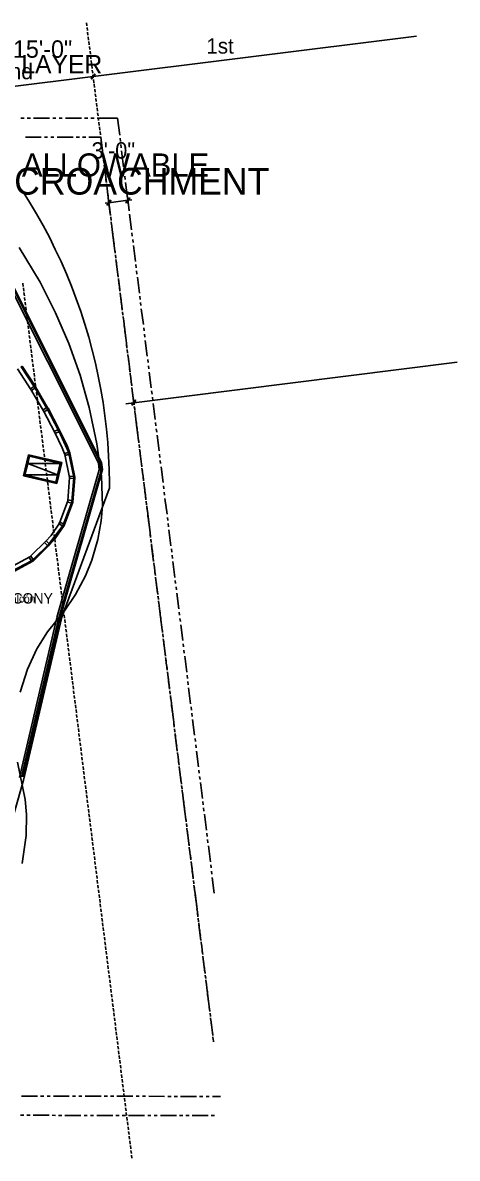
# Model space of a CAD drawing. Header units: feet. Extents: x -84 to 198, y -22 to 181.
# Drawn here: x 130.1 to 198.4, y -0.1 to 178.2 of the extents above; entities that cross this region are included whole.
import ezdxf
from ezdxf.enums import TextEntityAlignment as Align

# ---------------------------------------------------------------- set-up
doc = ezdxf.new("R2010")
doc.units = ezdxf.units.FT
for name, color, linetype in [('A-AREA-UNIDAD', 30, 'CONTINUOUS'), ('A-LINEA', 7, 'CONTINUOUS'), ('A-LINEA-FINA', 9, 'CONTINUOUS'), ('A-MURO-CONCRETO', 8, 'CONTINUOUS'), ('A-NOMBRE-ESPACIO', 2, 'CONTINUOUS'), ('A-TEXTO-PDF', 3, 'CONTINUOUS')]:
    doc.layers.add(name, color=color, linetype=linetype)

msp = doc.modelspace()

# ---------------------------------------------------------------- linework, layer by layer
at = {"layer": 'A-AREA-UNIDAD'}
for points in [[(129.68, 73.12), (130.8, 76.7289), (132.288, 79.8933), (133.952, 82.56), (136.352, 85.5644), (136.352, 85.8489), (136.608, 85.8844), (138.368, 88.4444), (139.92, 91.3778), (140.928, 93.8133), (141.888, 97.0844), (142.4, 100.0178), (142.592, 102.3644), (142.432, 107.0044), (141.728, 112.1244), (140.512, 117.8133), (139.072, 122.8978), (137.312, 127.8578), (135.232, 132.6933), (132.8, 137.4933), (129.52, 142.9333)], [(129.952, 46.1689), (130.592, 50.56), (130.64, 53.8844), (130.432, 56.2489), (129.248, 62.08)]]:
    msp.add_lwpolyline(points, dxfattribs=at)
at = {"layer": 'A-LINEA'}
for p, q in [((140.08, 178.2444), (140.1333, 177.7511)), ((140.1733, 177.5111), (140.2267, 177.0044)), ((140.2667, 176.7644), (140.32, 176.2711)), ((139.8933, 169.6444), (191.9867, 176.1511)), ((140.36, 176.0178), (140.4133, 175.5244)), ((140.4533, 175.2711), (140.5067, 174.7778)), ((140.5467, 174.5244), (140.6, 174.0311)), ((140.64, 173.7911), (140.6933, 173.2844)), ((140.7333, 173.0444), (140.7867, 172.5511)), ((140.8133, 172.2978), (140.88, 171.8044)), ((140.9067, 171.5511), (140.9733, 171.0578)), ((125.0133, 167.7778), (142.3733, 169.9511)), ((141, 170.8044), (141.0667, 170.3111)), ((141.0933, 170.0578), (141.16, 169.5644)), ((141.1867, 169.3244), (141.2533, 168.8178)), ((141.28, 168.6578), (141.2933, 168.5511)), ((141.28, 168.6578), (141.2933, 168.5511)), ((141.28, 168.5778), (141.3467, 168.0844)), ((141.3733, 167.8311), (141.44, 167.3378)), ((141.4667, 167.0844), (141.5333, 166.5911)), ((141.56, 166.3378), (141.6267, 165.8444)), ((141.6533, 165.6044), (141.72, 165.0978)), ((141.7467, 164.8578), (141.8133, 164.3644)), ((141.84, 164.1111), (141.9067, 163.6178)), ((130.28, 163.2578), (129.7733, 163.2578)), ((131.28, 163.2578), (130.7733, 163.2578)), ((134.28, 163.2578), (131.7733, 163.2578)), ((135.28, 163.2578), (134.7733, 163.2578)), ((136.28, 163.2578), (135.7733, 163.2578)), ((139.28, 163.2578), (136.7733, 163.2578)), ((140.28, 163.2578), (139.7733, 163.2578)), ((141.28, 163.2578), (140.7733, 163.2578)), ((144.9733, 163.2578), (141.7733, 163.2578)), ((141.9333, 163.3644), (142, 162.8711)), ((142.0267, 162.6178), (142.0933, 162.1244)), ((144.9733, 163.2578), (145.3067, 160.5911)), ((142.12, 161.8711), (142.1867, 161.3778)), ((142.2133, 161.1378), (142.28, 160.6311)), ((132.9733, 160.2578), (130.48, 160.2578)), ((133.9733, 160.2578), (133.48, 160.2578)), ((134.9733, 160.2578), (134.48, 160.2578)), ((137.9733, 160.2578), (135.48, 160.2578)), ((138.9733, 160.2578), (138.48, 160.2578)), ((139.9733, 160.2578), (139.48, 160.2578)), ((142.32, 160.2578), (140.48, 160.2578)), ((142.3067, 160.3911), (142.3733, 159.8978)), ((142.32, 160.2578), (142.5867, 158.1111)), ((142.4, 159.6444), (142.4667, 159.1511)), ((142.4933, 158.8978), (142.56, 158.4044)), ((145.3733, 160.0978), (145.4267, 159.6044)), ((145.4933, 159.1111), (145.5467, 158.6044)), ((142.5867, 158.1511), (142.6533, 157.6578)), ((142.6533, 157.6178), (142.72, 157.1244)), ((142.68, 157.4178), (142.7467, 156.9111)), ((145.6133, 158.1111), (145.92, 155.6311)), ((141.9822, 109.0957), (118.3186, 156.1837)), ((142.3125, 109.1409), (118.552, 156.4218)), ((142.471, 109.1644), (118.664, 156.5455)), ((142.471, 109.1644), (118.664, 156.5455)), ((142.7733, 156.6711), (142.84, 156.1778)), ((142.7733, 156.6311), (142.84, 156.1378)), ((142.8667, 155.9244), (142.9333, 155.4311)), ((142.9067, 155.6311), (143.2133, 153.1511)), ((142.96, 155.1778), (143.0133, 154.6844)), ((143.0533, 154.4311), (143.1067, 153.9378)), ((143.1467, 153.6844), (143.2, 153.1911)), ((145.9867, 155.1378), (146.0533, 154.6444)), ((146.1067, 154.1378), (146.1733, 153.6444)), ((143.24, 152.9511), (143.2933, 152.4444)), ((143.2667, 152.6578), (143.3333, 152.1644)), ((143.3333, 152.2044), (143.3867, 151.7111)), ((143.4, 151.6711), (143.4533, 151.1644)), ((146.24, 153.1511), (146.5467, 150.6711)), ((143.4267, 151.4578), (143.48, 150.9644)), ((143.8, 148.4444), (143.4667, 151.2178)), ((143.52, 150.7111), (143.5733, 150.2178)), ((143.52, 150.6711), (143.8267, 148.1911)), ((143.6133, 149.9644), (143.6667, 149.4711)), ((146.7733, 148.8178), (146.44, 151.5911)), ((146.6, 150.1778), (146.6667, 149.6844)), ((143.7067, 149.2311), (143.76, 148.7244)), ((143.8, 148.4844), (143.8533, 147.9778)), ((146.7333, 149.1778), (146.7867, 148.6844)), ((146.8533, 148.1911), (147.16, 145.7111)), ((143.8933, 147.7378), (143.9467, 147.2444)), ((143.8933, 147.6978), (143.96, 147.2044)), ((143.9867, 146.9911), (144.04, 146.4978)), ((144.0133, 146.6978), (144.08, 146.2044)), ((144.0667, 146.2444), (144.1333, 145.7511)), ((144.1467, 145.7111), (144.4533, 143.2311)), ((144.16, 145.4978), (144.2267, 145.0044)), ((144.2533, 144.7644), (144.32, 144.2578)), ((147.2267, 145.2178), (147.2933, 144.7111)), ((144.3467, 144.0178), (144.4133, 143.5244)), ((144.44, 143.2711), (144.5067, 142.7778)), ((144.5067, 142.7378), (144.5733, 142.2444)), ((147.3467, 144.2178), (147.4133, 143.7244)), ((147.48, 143.2311), (147.7867, 140.7511)), ((144.5333, 142.5244), (144.6, 142.0311)), ((144.6267, 141.7778), (144.6933, 141.2844)), ((144.64, 141.7378), (144.6933, 141.2444)), ((144.72, 141.0444), (144.7867, 140.5378)), ((144.76, 140.7511), (145.0667, 138.2711)), ((144.8133, 140.2978), (144.88, 139.7911)), ((144.9067, 139.5511), (144.9733, 139.0578)), ((147.84, 140.2444), (147.9067, 139.7511)), ((147.9733, 139.2578), (148.0267, 138.7644)), ((145, 138.8044), (145.0667, 138.3111)), ((145.0933, 138.0578), (145.16, 137.5644)), ((145.1333, 137.7778), (145.2, 137.2711)), ((148.0933, 138.2711), (148.4, 135.7911)), ((130.0667, 137.3244), (130.1333, 136.8311)), ((130.16, 136.5778), (130.2267, 136.0844)), ((130.2533, 135.8444), (130.32, 135.3378)), ((145.1867, 137.3111), (145.2533, 136.8178)), ((145.2533, 136.7778), (145.32, 136.2844)), ((145.28, 136.5778), (145.3467, 136.0711)), ((145.3733, 135.8311), (145.44, 135.3378)), ((145.3733, 135.7911), (145.6933, 133.3111)), ((130.3467, 135.0978), (130.4133, 134.6044)), ((130.44, 134.3511), (130.5067, 133.8578)), ((145.4667, 135.0844), (145.5333, 134.5911)), ((145.56, 134.3378), (145.6267, 133.8444)), ((148.4667, 135.2844), (148.5333, 134.7911)), ((148.5867, 134.2978), (148.6533, 133.8044)), ((130.5333, 133.6044), (130.6, 133.1111)), ((130.6267, 132.8578), (130.6933, 132.3644)), ((130.72, 132.1244), (130.7867, 131.6178)), ((145.6533, 133.5911), (145.72, 133.0978)), ((145.7467, 132.8444), (145.8133, 132.3511)), ((145.7467, 132.8044), (145.8133, 132.3111)), ((145.84, 132.1111), (145.9067, 131.6044)), ((148.7067, 133.3111), (149.0267, 130.8178)), ((130.8133, 131.3778), (130.88, 130.8844)), ((130.9067, 130.6311), (130.9733, 130.1378)), ((145.88, 131.8178), (145.9333, 131.3244)), ((145.9333, 131.3644), (146, 130.8711)), ((146, 130.8311), (146.3067, 128.3511)), ((146.0267, 130.6178), (146.0933, 130.1244)), ((149.08, 130.3244), (149.1467, 129.8311)), ((131, 129.8844), (131.0667, 129.3911)), ((131.0933, 129.1378), (131.16, 128.6444)), ((146.12, 129.8711), (146.1867, 129.3778)), ((146.2133, 129.1244), (146.2667, 128.6311)), ((149.2133, 129.3378), (149.2667, 128.8444)), ((131.1867, 128.3911), (131.2533, 127.8978)), ((131.28, 127.6578), (131.3467, 127.1511)), ((131.3733, 126.9111), (131.44, 126.4178)), ((146.3067, 128.3911), (146.36, 127.8844)), ((146.3733, 127.8444), (146.4267, 127.3511)), ((146.4, 127.6444), (146.4533, 127.1511)), ((146.4933, 126.8978), (146.5467, 126.4044)), ((146.4933, 126.8578), (146.56, 126.3644)), ((149.3333, 128.3378), (149.64, 125.8578)), ((131.4667, 126.1644), (131.5333, 125.6711)), ((131.56, 125.4178), (131.6133, 124.9244)), ((146.2933, 118.4044), (198.3867, 124.9111)), ((146.5867, 126.1511), (146.64, 125.6578)), ((146.6133, 125.8711), (146.9333, 123.3778)), ((146.68, 125.4044), (146.7333, 124.9111)), ((149.7067, 125.3644), (149.76, 124.8711)), ((131.36, 120.6311), (129.2533, 123.8711)), ((132.0533, 121.0844), (129.96, 124.3244)), ((130.2533, 123.5644), (130.3067, 123.6311)), ((130.5067, 123.1644), (130.5733, 123.2178)), ((131.6533, 124.6711), (131.7067, 124.1778)), ((131.7467, 123.9378), (131.8, 123.4311)), ((131.84, 123.1911), (131.8933, 122.6978)), ((146.7733, 124.6578), (146.8267, 124.1644)), ((146.8667, 123.9244), (146.92, 123.4178)), ((146.96, 123.1778), (147.0133, 122.6844)), ((149.8267, 124.3778), (149.8933, 123.8711)), ((149.9467, 123.3778), (150.2667, 120.8978)), ((130.7733, 122.7644), (130.84, 122.8178)), ((131.04, 122.3511), (131.0933, 122.4178)), ((131.2933, 121.9511), (131.36, 122.0044)), ((131.56, 121.5511), (131.6133, 121.6044)), ((131.9333, 122.4444), (131.9867, 121.9511)), ((132.0267, 121.6978), (132.08, 121.2044)), ((146.9867, 122.8844), (147.0533, 122.3911)), ((147.0533, 122.4311), (147.1067, 121.9378)), ((147.12, 121.8978), (147.1733, 121.4044)), ((147.1467, 121.6844), (147.2, 121.1911)), ((133.3067, 117.2978), (131.36, 120.6311)), ((131.8133, 121.1378), (131.88, 121.2044)), ((132.0667, 120.7244), (132.1333, 120.7911)), ((134.0267, 117.7111), (132.08, 121.0444)), ((132.12, 120.9511), (132.1733, 120.4578)), ((132.2133, 120.2044), (132.2667, 119.7111)), ((132.32, 120.3111), (132.3733, 120.3644)), ((132.56, 119.8844), (132.6267, 119.9511)), ((132.8133, 119.4711), (132.8667, 119.5244)), ((147.24, 120.9378), (147.2933, 120.4444)), ((147.24, 120.8978), (147.5467, 118.4178)), ((147.32, 120.2044), (147.3867, 119.6978)), ((150.32, 120.4044), (150.3867, 119.9111)), ((132.3067, 119.4711), (132.36, 118.9644)), ((132.4, 118.7244), (132.4533, 118.2311)), ((132.4933, 117.9778), (132.5467, 117.4844)), ((133.0533, 119.0444), (133.12, 119.1111)), ((133.2933, 118.6311), (133.36, 118.6844)), ((133.5467, 118.2044), (133.6, 118.2711)), ((133.7867, 117.7911), (133.8533, 117.8444)), ((147.4133, 119.4578), (147.48, 118.9644)), ((147.5067, 118.7111), (147.5733, 118.2178)), ((147.6, 117.9644), (147.6667, 117.4711)), ((147.6133, 117.9244), (147.6667, 117.4311)), ((150.4533, 119.4178), (150.5067, 118.9111)), ((150.5733, 118.4178), (150.88, 115.9378)), ((132.5867, 117.2311), (132.64, 116.7378)), ((132.6667, 116.4844), (132.7333, 115.9911)), ((135.1067, 113.8711), (133.3067, 117.2978)), ((134.0267, 117.3644), (134.08, 117.4311)), ((135.84, 114.2578), (134.04, 117.6844)), ((134.2533, 116.9244), (134.32, 116.9911)), ((134.48, 116.4978), (134.5467, 116.5511)), ((134.7067, 116.0578), (134.7733, 116.1244)), ((147.6667, 117.4311), (147.68, 117.3244)), ((147.6933, 117.2178), (147.76, 116.7244)), ((147.7333, 116.9378), (147.8, 116.4311)), ((147.7867, 116.4711), (147.8533, 115.9778)), ((147.8533, 115.9378), (148.1733, 113.4578)), ((132.76, 115.7511), (132.8267, 115.2444)), ((132.8533, 115.0044), (132.92, 114.5111)), ((132.9467, 114.2578), (133.0133, 113.7644)), ((134.9333, 115.6311), (135, 115.6844)), ((135.1733, 115.1911), (135.2267, 115.2444)), ((135.4, 114.7511), (135.4533, 114.8178)), ((135.6267, 114.3244), (135.6933, 114.3778)), ((137.0267, 111.7911), (135.8667, 114.2311)), ((147.88, 115.7378), (147.9467, 115.2311)), ((147.9733, 114.9911), (148.04, 114.4978)), ((148.0667, 114.2444), (148.1333, 113.7511)), ((150.9467, 115.4444), (151, 114.9511)), ((151.0667, 114.4444), (151.1333, 113.9511)), ((133.04, 113.5111), (133.1067, 113.0178)), ((133.1333, 112.7644), (133.2, 112.2711)), ((136.2667, 111.4578), (135.1067, 113.8711)), ((135.84, 113.8711), (135.9067, 113.9244)), ((136.0533, 113.4178), (136.1067, 113.4711)), ((136.2533, 112.9644), (136.32, 113.0178)), ((136.4667, 112.4978), (136.5333, 112.5644)), ((148.16, 113.4978), (148.2267, 113.0044)), ((148.2267, 112.9644), (148.2933, 112.4711)), ((148.2533, 112.7511), (148.32, 112.2578)), ((151.1867, 113.4578), (151.5067, 110.9778)), ((133.2267, 112.0178), (133.2933, 111.5244)), ((133.32, 111.2844), (133.3867, 110.7778)), ((136.68, 110.4444), (136.2667, 111.4578)), ((136.6667, 112.0444), (136.7333, 112.1111)), ((136.88, 111.5911), (136.9467, 111.6578)), ((137.4667, 110.7111), (137.0267, 111.7911)), ((137.0933, 111.1378), (137.1467, 111.2044)), ((137.2933, 110.6844), (137.36, 110.7511)), ((137.48, 110.6844), (137.48, 110.6978)), ((138.2667, 106.8711), (137.48, 110.6711)), ((148.3467, 112.0178), (148.4133, 111.5111)), ((148.36, 111.9778), (148.4133, 111.4711)), ((148.44, 111.2711), (148.5067, 110.7644)), ((148.48, 110.9778), (148.7867, 108.4978)), ((130.9733, 110.3911), (130.1867, 107.0978)), ((136.1867, 109.1511), (130.9733, 110.3911)), ((133.4133, 110.5378), (133.48, 110.0444)), ((133.5067, 109.7911), (133.5733, 109.2978)), ((133.6, 109.0444), (133.6667, 108.5511)), ((136.12, 109.1111), (135.3733, 105.9244)), ((136.1867, 109.1511), (135.4133, 105.8711)), ((137.4267, 106.8044), (136.68, 110.4444)), ((137.4133, 110.1511), (137.4933, 110.2178)), ((137.5333, 109.6044), (137.6, 109.6711)), ((137.64, 109.0578), (137.72, 109.1244)), ((142.102, 108.004), (141.9785, 109.0896)), ((142.4329, 108.0457), (142.3088, 109.1348)), ((142.5918, 108.0662), (142.4673, 109.1583)), ((142.5918, 108.0662), (142.4673, 109.1583)), ((148.5333, 110.5244), (148.6, 110.0311)), ((148.6267, 109.7778), (148.6933, 109.2844)), ((148.72, 109.0311), (148.7867, 108.5378)), ((151.56, 110.4844), (151.6267, 109.9778)), ((151.6933, 109.4844), (151.7467, 108.9911)), ((133.6933, 108.2978), (133.76, 107.8044)), ((133.7867, 107.5644), (133.8533, 107.0578)), ((135.4476, 84.8006), (142.0991, 108.0094)), ((135.7007, 84.5837), (142.4304, 108.0482)), ((135.8222, 84.4709), (142.5894, 108.0685)), ((135.8222, 84.4709), (142.5894, 108.0685)), ((137.76, 108.5111), (137.8267, 108.5778)), ((137.8667, 107.9644), (137.9333, 108.0311)), ((137.9867, 107.4178), (138.0533, 107.4844)), ((148.8133, 108.2844), (148.88, 107.7911)), ((148.8533, 108.0044), (148.9067, 107.5111)), ((148.9067, 107.5511), (148.9733, 107.0444)), ((151.8133, 108.4978), (152.12, 106.0178)), ((133.88, 106.8178), (133.9467, 106.3111)), ((133.9733, 106.0711), (134.04, 105.5778)), ((134.0667, 105.3244), (134.1333, 104.8311)), ((137.1333, 103.1244), (137.4267, 106.8044)), ((137.96, 102.9644), (138.2667, 106.8311)), ((137.9867, 105.4711), (138.08, 105.5644)), ((138.0533, 106.1778), (138.1333, 106.2711)), ((138.2667, 106.8444), (138.2667, 106.8578)), ((138.2667, 106.8444), (138.2667, 106.8444)), ((143.6803, 105.0238), (143.6931, 105.9576)), ((148.9733, 107.0044), (149.04, 106.5111)), ((149, 106.8044), (149.0667, 106.3111)), ((149.0933, 106.0578), (149.16, 105.5644)), ((149.0933, 106.0178), (149.4133, 103.5378)), ((149.1867, 105.3111), (149.2533, 104.8178)), ((152.1867, 105.5244), (152.24, 105.0178)), ((134.16, 104.5778), (134.2267, 104.0844)), ((134.2533, 103.8311), (134.32, 103.3378)), ((136.1894, 84.8884), (143.6759, 105.0232)), ((137.88, 104.0578), (137.9733, 104.1378)), ((137.9333, 104.7644), (138.0267, 104.8444)), ((149.28, 104.5644), (149.3467, 104.0711)), ((149.3733, 103.8311), (149.4267, 103.3244)), ((152.3067, 104.5244), (152.3733, 104.0311)), ((152.4267, 103.5378), (152.7467, 101.0578)), ((134.3467, 103.0978), (134.4133, 102.5911)), ((134.44, 102.3511), (134.5067, 101.8578)), ((135.8267, 99.6578), (137.1333, 103.1244)), ((136.5733, 99.2978), (137.9467, 102.9244)), ((137.6, 102.4844), (137.7467, 102.6178)), ((137.8267, 103.3511), (137.9067, 103.4311)), ((137.96, 102.9378), (137.96, 102.9511)), ((137.96, 102.9378), (137.96, 102.9378)), ((149.4667, 103.0844), (149.52, 102.5778)), ((149.4667, 103.0444), (149.5333, 102.5378)), ((149.56, 102.3378), (149.6133, 101.8444)), ((149.5867, 102.0444), (149.6533, 101.5511)), ((134.5333, 101.6044), (134.6, 101.1111)), ((134.6267, 100.8578), (134.6933, 100.3644)), ((134.72, 100.1111), (134.7867, 99.6178)), ((136.8267, 100.4311), (136.96, 100.5644)), ((137.2133, 101.4578), (137.36, 101.5911)), ((149.6533, 101.5911), (149.7067, 101.0978)), ((149.72, 101.0578), (150.0267, 98.5778)), ((149.7467, 100.8444), (149.8, 100.3511)), ((149.84, 100.0978), (149.8933, 99.6044)), ((152.8, 100.5511), (152.8667, 100.0578)), ((134.52, 97.7244), (135.8267, 99.6578)), ((134.8133, 99.3778), (134.8667, 98.8711)), ((134.9067, 98.6311), (134.96, 98.1244)), ((135.1733, 97.2178), (136.56, 99.2578)), ((136.44, 99.4044), (136.5733, 99.5378)), ((136.56, 99.2711), (136.5733, 99.2711)), ((136.5733, 99.2711), (136.5733, 99.2844)), ((149.9333, 99.3644), (149.9867, 98.8578)), ((150.0267, 98.6178), (150.08, 98.1244)), ((152.9333, 99.5644), (152.9867, 99.0711)), ((153.0533, 98.5778), (153.36, 96.0978)), ((131.1867, 94.3511), (133.88, 97.0044)), ((131.6133, 93.8311), (134.3733, 96.5511)), ((131.7067, 93.6844), (134.5067, 96.4578)), ((133.64, 96.7644), (134.52, 97.7244)), ((133.8533, 96.0444), (134.36, 96.4311)), ((134.2267, 96.1644), (135.1733, 97.2178)), ((134.7467, 97.1378), (135.12, 97.4978)), ((135, 97.8844), (135.0533, 97.3911)), ((135.0933, 97.1378), (135.1467, 96.6444)), ((135.1867, 96.3911), (135.24, 95.8978)), ((150.0933, 98.0844), (150.1467, 97.5778)), ((150.12, 97.8711), (150.1733, 97.3778)), ((150.2133, 97.1244), (150.2667, 96.6311)), ((150.2133, 97.0844), (150.28, 96.5911)), ((150.3067, 96.3778), (150.36, 95.8844)), ((134.0667, 96.2444), (134.12, 96.1778)), ((134.2, 96.1378), (134.2133, 96.1511)), ((135.28, 95.6444), (135.3333, 95.1511)), ((135.3733, 94.9111), (135.4267, 94.4044)), ((150.3333, 96.0978), (150.64, 93.6178)), ((150.4, 95.6311), (150.4533, 95.1378)), ((150.4933, 94.8978), (150.5467, 94.3911)), ((153.4267, 95.5911), (153.48, 95.0978)), ((153.5467, 94.6044), (153.6133, 94.1111)), ((127.8933, 92.5911), (131.1867, 94.3511)), ((128.1867, 91.8044), (131.6667, 93.6578)), ((131.5333, 93.6844), (131.6, 93.7378)), ((131.6533, 93.7778), (131.7733, 93.8711)), ((131.68, 93.6711), (131.6933, 93.6711)), ((131.6933, 93.6711), (131.6933, 93.6711)), ((135.4667, 94.1644), (135.52, 93.6711)), ((135.56, 93.4178), (135.6133, 92.9244)), ((150.5733, 94.1511), (150.64, 93.6578)), ((150.6667, 93.4044), (150.7333, 92.9111)), ((150.7067, 93.1111), (150.7733, 92.6178)), ((153.6667, 93.6044), (153.9867, 91.1244)), ((135.6533, 92.6711), (135.7067, 92.1778)), ((135.7467, 91.9244), (135.8, 91.4311)), ((135.84, 91.1778), (135.8933, 90.6844)), ((150.76, 92.6578), (150.8267, 92.1644)), ((150.8267, 92.1244), (150.8933, 91.6311)), ((150.8533, 91.9111), (150.92, 91.4178)), ((150.9467, 91.1778), (151.0133, 90.6711)), ((150.96, 91.1378), (151.2667, 88.6578)), ((135.92, 90.4444), (135.9867, 89.9378)), ((136.0133, 89.6978), (136.08, 89.2044)), ((151.04, 90.4311), (151.1067, 89.9378)), ((151.1333, 89.6844), (151.2, 89.1911)), ((154.04, 90.6311), (154.1067, 90.1378)), ((154.16, 89.6444), (154.2267, 89.1511)), ((136.1067, 88.9511), (136.1733, 88.4578)), ((136.2, 88.2044), (136.2667, 87.7111)), ((136.2933, 87.4578), (136.36, 86.9644)), ((151.2267, 88.9378), (151.2933, 88.4444)), ((151.32, 88.1911), (151.3867, 87.6978)), ((151.3333, 88.1511), (151.3867, 87.6578)), ((151.4133, 87.4444), (151.48, 86.9511)), ((154.2933, 88.6444), (154.6, 86.1644)), ((136.3867, 86.7244), (136.4533, 86.2178)), ((136.48, 85.9778), (136.5467, 85.4844)), ((151.4533, 87.1644), (151.52, 86.6711)), ((151.5067, 86.7111), (151.5733, 86.2044)), ((151.5733, 86.1644), (151.88, 83.6844)), ((151.6, 85.9644), (151.6667, 85.4711)), ((154.6667, 85.6711), (154.72, 85.1778)), ((135.4452, 84.7844), (129.565, 59.6938)), ((135.6983, 84.5675), (129.8881, 59.7757)), ((135.8299, 84.4634), (130.0562, 59.815)), ((135.8299, 84.4634), (130.0562, 59.815)), ((136.1961, 84.8822), (130.1969, 59.2823)), ((136.5733, 85.2311), (136.64, 84.7378)), ((136.6667, 84.4844), (136.7333, 83.9911)), ((151.6933, 85.2178), (151.76, 84.7244)), ((151.7867, 84.4711), (151.8533, 83.9778)), ((154.7867, 84.6844), (154.8533, 84.1778)), ((136.76, 83.7378), (136.8267, 83.2444)), ((136.8533, 82.9911), (136.92, 82.4978)), ((136.9467, 82.2578), (137.0133, 81.7511)), ((151.88, 83.7244), (151.9467, 83.2311)), ((151.9467, 83.1911), (152.0133, 82.6978)), ((151.9733, 82.9911), (152.04, 82.4844)), ((152.0667, 82.2444), (152.1333, 81.7511)), ((152.0667, 82.2044), (152.1333, 81.7111)), ((154.9067, 83.6844), (155.2133, 81.2044)), ((137.04, 81.5111), (137.1067, 81.0178)), ((137.1333, 80.7644), (137.2, 80.2711)), ((152.16, 81.4978), (152.2267, 81.0044)), ((152.2, 81.2044), (152.5067, 78.7244)), ((152.2533, 80.7511), (152.32, 80.2578)), ((155.28, 80.7111), (155.3467, 80.2178)), ((137.2267, 80.0178), (137.2933, 79.5244)), ((137.32, 79.2711), (137.3867, 78.7778)), ((137.4133, 78.5378), (137.48, 78.0311)), ((152.3467, 80.0044), (152.4133, 79.5111)), ((152.44, 79.2578), (152.5067, 78.7644)), ((152.5333, 78.5244), (152.6, 78.0178)), ((155.4, 79.7111), (155.4667, 79.2178)), ((155.5333, 78.7244), (155.84, 76.2444)), ((137.5067, 77.7911), (137.5733, 77.2978)), ((137.6, 77.0444), (137.6667, 76.5511)), ((152.5733, 78.2311), (152.6267, 77.7378)), ((152.6267, 77.7778), (152.68, 77.2844)), ((152.6933, 77.2444), (152.76, 76.7378)), ((152.72, 77.0311), (152.7733, 76.5378)), ((137.6933, 76.2978), (137.76, 75.8044)), ((137.7867, 75.5511), (137.8533, 75.0578)), ((152.8133, 76.2844), (152.8667, 75.7911)), ((152.8133, 76.2444), (153.12, 73.7644)), ((152.9067, 75.5378), (152.96, 75.0444)), ((155.9067, 75.7511), (155.96, 75.2578)), ((137.88, 74.8044), (137.9467, 74.3111)), ((137.9733, 74.0711), (138.04, 73.5644)), ((138.0667, 73.3244), (138.12, 72.8311)), ((153, 74.8044), (153.0533, 74.2978)), ((153.0933, 74.0578), (153.1467, 73.5644)), ((153.1867, 73.3111), (153.24, 72.8178)), ((153.1867, 73.2711), (153.2533, 72.7778)), ((156.0267, 74.7511), (156.0933, 74.2578)), ((156.1467, 73.7644), (156.4533, 71.2844)), ((138.16, 72.5778), (138.2133, 72.0844)), ((138.2533, 71.8311), (138.3067, 71.3378)), ((153.28, 72.5644), (153.3333, 72.0711)), ((153.3067, 72.2711), (153.3733, 71.7778)), ((153.3733, 71.8178), (153.4267, 71.3244)), ((138.3467, 71.0844), (138.4, 70.5911)), ((138.44, 70.3511), (138.4933, 69.8444)), ((138.5333, 69.6044), (138.5867, 69.1111)), ((153.44, 71.2844), (153.7467, 68.8044)), ((153.4667, 71.0711), (153.52, 70.5778)), ((153.56, 70.3378), (153.6133, 69.8311)), ((153.6533, 69.5911), (153.7067, 69.0978)), ((156.52, 70.7911), (156.5867, 70.2844)), ((156.64, 69.7911), (156.7067, 69.2978)), ((138.6267, 68.8578), (138.68, 68.3644)), ((138.72, 68.1111), (138.7733, 67.6178)), ((153.7467, 68.8444), (153.8, 68.3511)), ((153.8133, 68.3111), (153.8667, 67.8178)), ((153.8267, 68.0978), (153.8933, 67.6044)), ((156.7733, 68.8044), (157.08, 66.3244)), ((138.8133, 67.3644), (138.8667, 66.8711)), ((138.9067, 66.6178), (138.96, 66.1244)), ((153.92, 67.3511), (153.9867, 66.8578)), ((153.9333, 67.3111), (153.9867, 66.8178)), ((154.0133, 66.6178), (154.08, 66.1111)), ((154.0533, 66.3244), (154.36, 63.8444)), ((139, 65.8844), (139.0533, 65.3778)), ((139.0933, 65.1378), (139.1467, 64.6444)), ((139.1733, 64.3911), (139.24, 63.8978)), ((154.1067, 65.8711), (154.1733, 65.3644)), ((154.2, 65.1244), (154.2667, 64.6311)), ((154.2933, 64.3778), (154.36, 63.8844)), ((157.1467, 65.8311), (157.2, 65.3244)), ((157.2667, 64.8311), (157.32, 64.3378)), ((139.2667, 63.6444), (139.3333, 63.1511)), ((139.36, 62.8978), (139.4267, 62.4044)), ((154.3867, 63.6311), (154.4533, 63.1378)), ((154.4267, 63.3511), (154.4933, 62.8444)), ((154.48, 62.8844), (154.5467, 62.3911)), ((157.3867, 63.8444), (157.6933, 61.3644)), ((139.4533, 62.1644), (139.52, 61.6578)), ((139.5467, 61.4178), (139.6133, 60.9111)), ((139.64, 60.6711), (139.7067, 60.1778)), ((154.5467, 62.3511), (154.6133, 61.8578)), ((154.5733, 62.1511), (154.64, 61.6444)), ((154.6667, 61.4044), (154.7333, 60.9111)), ((154.68, 61.3644), (154.9867, 58.8844)), ((154.76, 60.6578), (154.8267, 60.1644)), ((157.76, 60.8578), (157.8267, 60.3644)), ((121.5643, 29.6064), (130.1983, 59.2834)), ((139.7333, 59.9244), (139.8, 59.4311)), ((139.8267, 59.1778), (139.8933, 58.6844)), ((154.8533, 59.9111), (154.92, 59.4178)), ((154.9467, 59.1644), (155.0133, 58.6711)), ((157.88, 59.8711), (157.9467, 59.3778)), ((158.0133, 58.8844), (158.32, 56.3911)), ((139.92, 58.4311), (139.9867, 57.9378)), ((140.0133, 57.6978), (140.08, 57.1911)), ((155.04, 58.4311), (155.1067, 57.9244)), ((155.04, 58.3911), (155.1067, 57.8844)), ((155.1333, 57.6844), (155.2, 57.1778)), ((155.1733, 57.3911), (155.2267, 56.8978)), ((140.1067, 56.9511), (140.1733, 56.4578)), ((140.2, 56.2044), (140.2667, 55.7111)), ((140.2933, 55.4578), (140.36, 54.9644)), ((155.2267, 56.9378), (155.2933, 56.4444)), ((155.2933, 56.4044), (155.6, 53.9244)), ((155.32, 56.1911), (155.3867, 55.6978)), ((155.4133, 55.4444), (155.48, 54.9511)), ((158.3733, 55.8978), (158.44, 55.4044)), ((140.3867, 54.7111), (140.4533, 54.2178)), ((140.48, 53.9778), (140.5467, 53.4711)), ((155.5067, 54.6978), (155.5733, 54.2044)), ((155.6, 53.9644), (155.6667, 53.4578)), ((158.5067, 54.9111), (158.56, 54.4178)), ((158.6267, 53.9111), (158.9333, 51.4311)), ((140.5733, 53.2311), (140.64, 52.7244)), ((140.6667, 52.4844), (140.7333, 51.9911)), ((140.76, 51.7378), (140.8267, 51.2444)), ((155.6667, 53.4178), (155.7333, 52.9244)), ((155.6933, 53.2178), (155.76, 52.7244)), ((155.7867, 52.4711), (155.8533, 51.9778)), ((155.7867, 52.4311), (155.8533, 51.9378)), ((155.88, 51.7244), (155.9333, 51.2311)), ((140.8533, 50.9911), (140.92, 50.4978)), ((140.9467, 50.2444), (141.0133, 49.7511)), ((155.92, 51.4444), (156.2267, 48.9511)), ((155.9733, 50.9778), (156.0267, 50.4844)), ((156.0667, 50.2311), (156.12, 49.7378)), ((159, 50.9378), (159.0667, 50.4444)), ((159.12, 49.9511), (159.1867, 49.4444)), ((141.04, 49.5111), (141.1067, 49.0044)), ((141.1333, 48.7644), (141.2, 48.2711)), ((156.16, 49.4978), (156.2133, 48.9911)), ((156.2533, 48.7511), (156.3067, 48.2578)), ((156.28, 48.4578), (156.3467, 47.9644)), ((159.2533, 48.9511), (159.56, 46.4711)), ((141.2267, 48.0178), (141.28, 47.5244)), ((141.32, 47.2711), (141.3733, 46.7778)), ((141.4133, 46.5244), (141.4667, 46.0311)), ((156.3467, 48.0044), (156.4, 47.5111)), ((156.4133, 47.4711), (156.4667, 46.9778)), ((156.44, 47.2578), (156.4933, 46.7644)), ((156.5333, 46.5111), (156.5867, 46.0178)), ((156.5333, 46.4711), (156.84, 43.9911)), ((141.5067, 45.7778), (141.56, 45.2844)), ((141.6, 45.0444), (141.6533, 44.5378)), ((156.6267, 45.7778), (156.68, 45.2711)), ((156.72, 45.0311), (156.7733, 44.5378)), ((159.6133, 45.9778), (159.68, 45.4844)), ((159.7467, 44.9911), (159.8, 44.4844)), ((141.6933, 44.2978), (141.7467, 43.8044)), ((141.7867, 43.5511), (141.84, 43.0578)), ((156.8133, 44.2844), (156.8667, 43.7911)), ((156.9067, 43.5378), (156.96, 43.0444)), ((156.9067, 43.4978), (156.9733, 43.0044)), ((159.8667, 43.9911), (160.1733, 41.5111)), ((141.88, 42.8044), (141.9333, 42.3111)), ((141.9733, 42.0578), (142.0267, 41.5644)), ((142.0667, 41.3244), (142.12, 40.8178)), ((156.9867, 42.7911), (157.0533, 42.2978)), ((157.0267, 42.5111), (157.0933, 42.0044)), ((157.08, 42.0444), (157.1467, 41.5511)), ((157.1467, 41.5111), (157.4667, 39.0311)), ((157.1733, 41.3111), (157.24, 40.8044)), ((142.16, 40.5778), (142.2133, 40.0844)), ((142.2533, 39.8311), (142.3067, 39.3378)), ((157.2667, 40.5644), (157.3333, 40.0711)), ((157.36, 39.8178), (157.4267, 39.3244)), ((142.3467, 39.0844), (142.4, 38.5911)), ((142.4267, 38.3378), (142.4933, 37.8444)), ((142.52, 37.5911), (142.5867, 37.0978)), ((157.4533, 39.0711), (157.52, 38.5778)), ((157.52, 38.5378), (157.5867, 38.0444)), ((157.5467, 38.3244), (157.6133, 37.8311)), ((157.64, 37.5911), (157.7067, 37.0844)), ((157.6533, 37.5511), (157.7067, 37.0444)), ((142.6133, 36.8578), (142.68, 36.3511)), ((142.7067, 36.1111), (142.7733, 35.6178)), ((157.7333, 36.8444), (157.8, 36.3511)), ((157.7733, 36.5511), (158.08, 34.0711)), ((157.8267, 36.0978), (157.8933, 35.6044)), ((142.8, 35.3644), (142.8667, 34.8711)), ((142.8933, 34.6178), (142.96, 34.1244)), ((157.92, 35.3511), (157.9867, 34.8578)), ((158.0133, 34.6044), (158.08, 34.1111)), ((142.9867, 33.8711), (143.0533, 33.3778)), ((143.08, 33.1378), (143.1467, 32.6311)), ((143.1733, 32.3911), (143.24, 31.8978)), ((158.1067, 33.8578), (158.1733, 33.3644)), ((158.1467, 33.5778), (158.2, 33.0844)), ((158.2, 33.1244), (158.2667, 32.6178)), ((158.2667, 32.5778), (158.3333, 32.0844)), ((158.2933, 32.3778), (158.36, 31.8844)), ((143.2667, 31.6444), (143.3333, 31.1511)), ((143.36, 30.8978), (143.4267, 30.4044)), ((158.3867, 31.6311), (158.4533, 31.1378)), ((158.3867, 31.5911), (158.7067, 29.1111)), ((158.48, 30.8844), (158.5467, 30.3911)), ((143.4533, 30.1511), (143.52, 29.6578)), ((143.5467, 29.4044), (143.6133, 28.9111)), ((143.64, 28.6711), (143.7067, 28.1644)), ((158.5733, 30.1378), (158.64, 29.6444)), ((158.6667, 29.4044), (158.7333, 28.8978)), ((158.76, 28.6578), (158.8267, 28.1644)), ((158.76, 28.6178), (158.8267, 28.1244)), ((143.7333, 27.9244), (143.8, 27.4311)), ((143.8267, 27.1778), (143.8933, 26.6844)), ((158.8533, 27.9111), (158.92, 27.4178)), ((158.8933, 27.6178), (158.9467, 27.1244)), ((158.9467, 27.1644), (159.0133, 26.6711)), ((143.92, 26.4311), (143.9867, 25.9378)), ((144.0133, 25.6844), (144.08, 25.1911)), ((159.0133, 26.6311), (159.32, 24.1511)), ((159.04, 26.4178), (159.1067, 25.9244)), ((159.1333, 25.6711), (159.1867, 25.1778)), ((144.1067, 24.9511), (144.1733, 24.4444)), ((144.2, 24.2044), (144.2667, 23.6978)), ((144.2933, 23.4578), (144.36, 22.9644)), ((159.2267, 24.9378), (159.28, 24.4311)), ((159.32, 24.1911), (159.3733, 23.6978)), ((159.3867, 23.6578), (159.44, 23.1511)), ((159.4133, 23.4444), (159.4667, 22.9511)), ((144.3867, 22.7111), (144.4533, 22.2178)), ((144.48, 21.9644), (144.5333, 21.4711)), ((159.5067, 22.6978), (159.56, 22.2044)), ((159.5067, 22.6578), (159.5733, 22.1644)), ((159.6, 21.9511), (159.6533, 21.4578)), ((159.6267, 21.6711), (159.9467, 19.1911)), ((144.5733, 21.2178), (144.6267, 20.7244)), ((144.6667, 20.4844), (144.72, 19.9778)), ((144.76, 19.7378), (144.8133, 19.2444)), ((159.6933, 21.2178), (159.7467, 20.7111)), ((159.7867, 20.4711), (159.84, 19.9644)), ((159.88, 19.7244), (159.9333, 19.2311)), ((144.8533, 18.9911), (144.9067, 18.4978)), ((144.9467, 18.2444), (145, 17.7511)), ((159.9733, 18.9778), (160.0267, 18.4844)), ((160, 18.6844), (160.0667, 18.1911)), ((145.04, 17.4978), (145.0933, 17.0044)), ((145.1333, 16.7644), (145.1867, 16.2578)), ((145.2267, 16.0178), (145.28, 15.5111)), ((145.32, 15.2711), (145.3733, 14.7778)), ((145.4133, 14.5244), (145.4667, 14.0311)), ((145.5067, 13.7778), (145.56, 13.2844)), ((145.5867, 13.0311), (145.6533, 12.5378)), ((145.68, 12.2978), (145.7467, 11.7911)), ((145.7733, 11.5511), (145.84, 11.0578)), ((145.8667, 10.8044), (145.9333, 10.3111)), ((129.88, 9.6444), (132.3733, 9.6444)), ((132.88, 9.6444), (133.3733, 9.6444)), ((133.88, 9.6444), (134.3733, 9.6444)), ((134.88, 9.6444), (137.3733, 9.6311)), ((137.88, 9.6311), (138.3733, 9.6311)), ((138.88, 9.6311), (139.3733, 9.6311)), ((139.88, 9.6311), (142.3733, 9.6311)), ((142.88, 9.6311), (143.3733, 9.6311)), ((143.88, 9.6178), (144.3733, 9.6178)), ((144.88, 9.6178), (147.3733, 9.6178)), ((145.96, 10.0578), (146.0267, 9.5644)), ((146.0533, 9.3111), (146.12, 8.8178)), ((147.88, 9.6178), (148.3733, 9.6178)), ((148.88, 9.6178), (149.3733, 9.6178)), ((149.88, 9.6178), (152.3733, 9.6044)), ((152.88, 9.6044), (153.3733, 9.6044)), ((153.88, 9.6044), (154.3733, 9.6044)), ((154.88, 9.6044), (157.3733, 9.6044)), ((157.88, 9.6044), (158.3733, 9.6044)), ((158.88, 9.6044), (159.3733, 9.6044)), ((159.88, 9.6044), (161.1333, 9.5911)), ((146.1467, 8.5644), (146.2133, 8.0711)), ((146.24, 7.8311), (146.3067, 7.3244)), ((129.7067, 6.6444), (130.2133, 6.6444)), ((130.7067, 6.6444), (131.2133, 6.6444)), ((131.7067, 6.6444), (134.2133, 6.6444)), ((134.7067, 6.6444), (135.2133, 6.6311)), ((135.7067, 6.6311), (136.2133, 6.6311)), ((136.7067, 6.6311), (139.2133, 6.6311)), ((139.7067, 6.6311), (140.2133, 6.6311)), ((140.7067, 6.6311), (141.2133, 6.6311)), ((141.7067, 6.6311), (144.2133, 6.6178)), ((144.7067, 6.6178), (145.2133, 6.6178)), ((145.7067, 6.6178), (146.2133, 6.6178)), ((146.3333, 7.0844), (146.4, 6.5911)), ((146.4267, 6.3378), (146.4933, 5.8444)), ((146.52, 5.5911), (146.5867, 5.0978)), ((146.7067, 6.6178), (149.2133, 6.6178)), ((149.7067, 6.6178), (150.2133, 6.6178)), ((150.7067, 6.6178), (151.2133, 6.6178)), ((151.7067, 6.6178), (154.2133, 6.6044)), ((154.7067, 6.6044), (155.2133, 6.6044)), ((155.7067, 6.6044), (156.2133, 6.6044)), ((156.7067, 6.6044), (159.2133, 6.6044)), ((159.7067, 6.6044), (160.2133, 6.5911)), ((146.6133, 4.8444), (146.68, 4.3511)), ((146.7067, 4.1111), (146.7733, 3.6044)), ((146.8, 3.3644), (146.8667, 2.8711)), ((146.8933, 2.6178), (146.96, 2.1244)), ((146.9867, 1.8711), (147.0533, 1.3778)), ((147.08, 1.1244), (147.1467, 0.6311)), ((147.1733, 0.3778), (147.24, -0.1156))]:
    msp.add_line(p, q, dxfattribs=at)
for points in [[(130.0267, 151.8311), (131.1467, 150.0578), (132.2267, 148.2444), (133.2533, 146.4044), (134.2533, 144.5378), (135.1867, 142.6444), (136.08, 140.7378), (136.9333, 138.8044), (137.7333, 136.8578), (138.48, 134.8844), (139.1867, 132.8978), (139.84, 130.8844), (140.44, 128.8711), (140.9867, 126.8311), (141.4933, 124.7778), (141.9467, 122.7244), (142.3467, 120.6578), (142.6933, 118.5778), (142.9867, 116.4844), (143.2267, 114.3911), (143.4267, 112.2844), (143.56, 110.1778), (143.6533, 108.0711), (143.68, 105.9644)], [(147.2133, 150.4178), (146.6, 150.3511), (143.6133, 149.9778), (143, 149.9111)], [(131.9067, 121.0044), (129.8267, 124.2178), (129.9067, 124.2578), (131.9733, 121.0578), (131.9067, 121.0044)], [(131.9067, 121.1644), (131.9867, 121.0444), (132.0533, 121.0844), (132.08, 121.0444), (132.0133, 121.0044), (132.08, 120.8844), (131.44, 120.4844), (131.2667, 120.7644), (131.9067, 121.1644)], [(133.8667, 117.6444), (131.9467, 120.9378), (132.0133, 120.9778), (133.9467, 117.6978), (133.8667, 117.6444)], [(133.88, 117.8044), (133.96, 117.6711), (134.0267, 117.7111), (134.0533, 117.6844), (133.9733, 117.6444), (134.04, 117.5111), (133.3867, 117.1511), (133.2267, 117.4444), (133.88, 117.8044)], [(135.68, 114.2044), (133.9067, 117.5778), (133.9867, 117.6178), (135.76, 114.2444), (135.68, 114.2044)], [(135.7067, 114.3511), (135.7733, 114.2311), (135.84, 114.2578), (135.8667, 114.2311), (135.7867, 114.1911), (135.8533, 114.0578), (135.1867, 113.7244), (135.0267, 114.0178), (135.7067, 114.3511)], [(137.3067, 110.6711), (135.72, 114.1378), (135.8, 114.1644), (137.3867, 110.6978), (137.3067, 110.6711)], [(137.3467, 110.8178), (137.3867, 110.6844), (137.4667, 110.7111), (137.48, 110.6711), (137.4, 110.6444), (137.4533, 110.5111), (136.7467, 110.2578), (136.64, 110.5644), (137.3467, 110.8178)], [(138.0933, 106.8711), (138.1733, 106.8844), (137.4, 110.6178), (137.32, 110.6044), (138.0933, 106.8711), (138.16, 106.9378)], [(130.9733, 110.3911), (130.1867, 107.0978), (135.4133, 105.8711)], [(130.2533, 107.1378), (131.0133, 110.3244), (136.12, 109.1111)], [(131.0133, 110.3244), (130.2533, 107.1378), (135.3733, 105.9244)], [(131.1067, 110.1644), (135.96, 109.0178), (135.2667, 106.0978), (130.4133, 107.2444), (131.1067, 110.1644)], [(138.1733, 107.0178), (138.1867, 106.8711), (138.2667, 106.8711), (138.2667, 106.8311), (138.1867, 106.8178), (138.2, 106.6844), (137.44, 106.6311), (137.4267, 106.9644), (138.1733, 107.0178)], [(137.8, 103.0044), (138.0933, 106.8044), (138.1867, 106.8044), (137.88, 103.0044), (137.8, 103.0044)], [(136.4267, 99.3778), (137.7867, 102.9511), (137.8533, 102.9244), (136.5067, 99.3511), (136.4267, 99.3778)], [(137.9067, 103.1244), (137.88, 102.9778), (137.96, 102.9644), (137.9467, 102.9244), (137.8667, 102.9378), (137.84, 102.7911), (137.1067, 102.9644), (137.1733, 103.2844), (137.9067, 103.1244)], [(134.1067, 96.2844), (136.4, 99.3378), (136.4667, 99.2844), (134.1733, 96.2311), (134.1067, 96.2844)], [(136.5733, 99.4578), (136.5067, 99.3378), (136.5733, 99.2978), (136.56, 99.2578), (136.48, 99.2978), (136.4133, 99.1644), (135.76, 99.5378), (135.92, 99.8178), (136.5733, 99.4578)], [(134.4267, 96.4978), (131.6667, 93.7644), (131.6133, 93.8311)], [(134.2667, 96.3244), (134.16, 96.2178), (134.2267, 96.1511), (134.2, 96.1244), (134.1333, 96.1911), (134.0267, 96.0844), (133.5067, 96.6178), (133.7333, 96.8578), (134.2667, 96.3244)], [(128.1467, 91.9778), (131.56, 93.7911), (131.6, 93.7244), (128.1867, 91.8978), (128.1467, 91.9778)], [(131.7733, 93.8444), (131.6533, 93.7511), (131.7067, 93.6844), (131.6667, 93.6578), (131.6267, 93.7244), (131.5067, 93.6444), (131.0533, 94.2444), (131.3333, 94.4444), (131.7733, 93.8444)]]:
    msp.add_lwpolyline(points, dxfattribs=at)
at = {"layer": 'A-LINEA-FINA'}
for points in [[(141.3733, 170.1778), (140.8933, 169.4178), (140.8267, 169.4711), (141.3733, 170.1778), (141.3733, 170.1778)], [(140.8267, 169.4711), (140.8933, 169.4178), (141.3733, 170.1778), (140.8267, 169.4711)], [(141.44, 170.1111), (141.3733, 170.1778), (140.8933, 169.4178), (141.44, 170.1111)], [(140.8933, 169.4178), (141.3733, 170.1778), (141.44, 170.1111), (140.8933, 169.4178), (140.8933, 169.4178)], [(143.3067, 149.6578), (143.3867, 149.6044), (143.8533, 150.3644), (143.3067, 149.6578)], [(143.3867, 149.6044), (143.8533, 150.3644), (143.92, 150.2978), (143.3867, 149.6044), (143.3867, 149.6044)], [(146.8267, 150.7244), (146.36, 149.9644), (146.28, 150.0311), (146.8267, 150.7244), (146.8267, 150.7244)], [(146.9067, 150.6578), (146.8267, 150.7244), (146.36, 149.9644), (146.9067, 150.6578)], [(147.76, 118.9378), (147.2933, 118.1911), (147.2267, 118.2444), (147.76, 118.9378), (147.76, 118.9378)], [(147.84, 118.8844), (147.76, 118.9378), (147.2933, 118.1911), (147.84, 118.8844)]]:
    msp.add_lwpolyline(points, dxfattribs=at)
at = {"layer": 'A-MURO-CONCRETO'}
for points in [[(130.84, 109.0178), (130.4133, 107.2444), (135.5333, 107.2444), (130.84, 109.0178)], [(131.1067, 110.1644), (135.96, 109.0178), (130.84, 109.0178), (131.1067, 110.1644), (131.1067, 110.1644)], [(130.84, 109.0178), (135.96, 109.0178), (135.5333, 107.2444), (130.84, 109.0178), (130.84, 109.0178)], [(130.4133, 107.2444), (135.5333, 107.2444), (135.2667, 106.0978), (130.4133, 107.2444), (130.4133, 107.2444)]]:
    msp.add_lwpolyline(points, dxfattribs=at)

# ---------------------------------------------------------------- texts
at = {"layer": 'A-NOMBRE-ESPACIO'}
msp.add_text('Balcón', height=1.2, dxfattribs=at).set_placement((129.6, 87.1644), align=Align.CENTER)
at = {"layer": 'A-TEXTO-PDF'}
for s, height, p in [('15\'-0"', 2.736, (133.1857, 172.7394)), ('1st', 2.41, (161.0882, 173.389)), ('LAYER', 2.905, (136.2028, 170.2737)), ('2nd', 2.495, (128.8997, 169.3622)), ('3\'-0"', 2.576, (144.3072, 156.8929)), ('ALLOWABLE', 3.633, (144.6541, 154.0865)), ('ENCROACHMENT', 4.186, (144.8906, 151.2455)), ('BALCONY', 1.646, (129.5431, 87.0052))]:
    msp.add_text(s, height=height, dxfattribs=at).set_placement(p, align=Align.CENTER)

doc.saveas('drawing.dxf')
